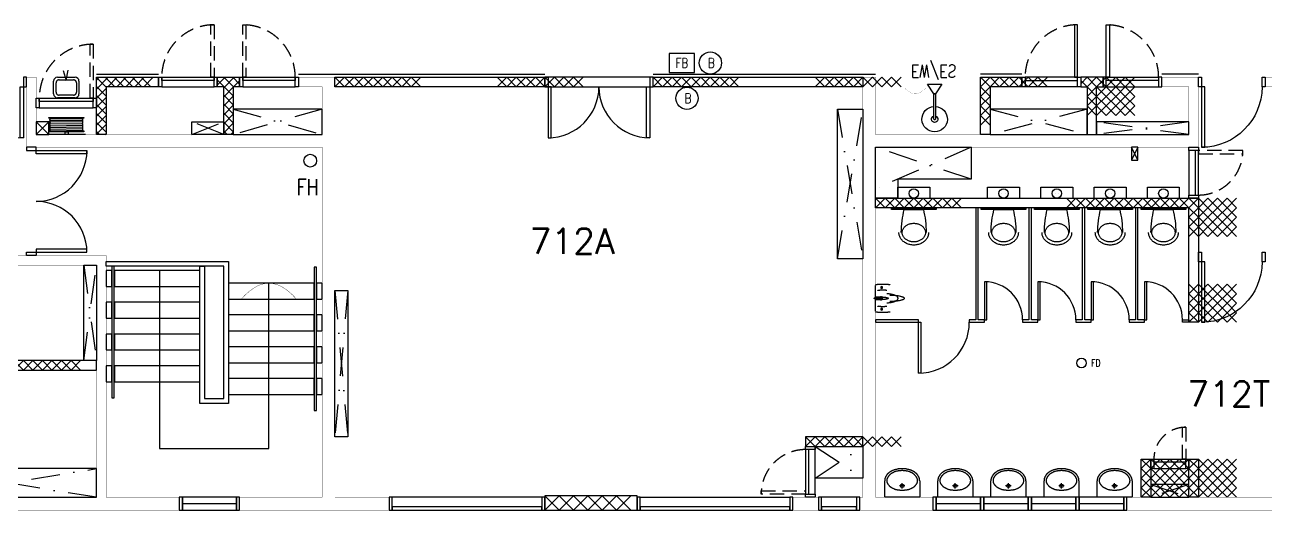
# Model space of a CAD drawing. Header units: millimetres. Extents: x -68474 to 336725, y -113450 to 40976.
# Drawn here: x 131623 to 151125, y -49552 to -41925 of the extents above; entities that cross this region are included whole.
import ezdxf

# ---------------------------------------------------------------- set-up
doc = ezdxf.new("R2010")
doc.units = ezdxf.units.MM
doc.header["$LTSCALE"] = 900
for name, pattern in [('s5152a$0$DASHDOT', [1, 0.5, -0.25, 0, -0.25]), ('s5152a$0$DOT', [0.25, 0, -0.25]), ('s5152a$0$HIDDEN', [0.375, 0.25, -0.125])]:
    doc.linetypes.add(name, pattern=pattern)
for name, color, linetype in [('s5152a$0$11', 7, 'Continuous'), ('s5152a$0$22', 7, 'Continuous'), ('s5152a$0$23', 7, 'Continuous'), ('s5152a$0$25', 7, 'Continuous'), ('s5152a$0$30', 7, 'Continuous'), ('s5152a$0$45', 7, 'Continuous'), ('s5152a$0$48', 2, 'Continuous'), ('s5152a$0$49', 7, 'Continuous'), ('s5152a$0$56', 7, 'Continuous'), ('s5152a$0$ROOM-NO', 4, 'Continuous')]:
    doc.layers.add(name, color=color, linetype=linetype)
doc.styles.add('s5152a$0$STANDARD', font='SIMPLEX')

# ---------------------------------------------------------------- blocks, each defined once
blk = doc.blocks.new('s5152a$0$D1700B')
at = {"layer": 's5152a$0$30', "color": 14, "linetype": 'Continuous'}
for points in [[(0, 0), (0.05, 0), (0.05, 0.95), (0.1, 0.95), (0.1, 0.15), (0, 0.15), (0, 0)], [(1.7, 0), (1.65, 0), (1.65, 0.95), (1.6, 0.95), (1.6, 0.15), (1.7, 0.15), (1.7, 0)]]:
    blk.add_lwpolyline(points, dxfattribs=at)
for centre, start, end in [((0.05, 0.15), 0, 90), ((1.650003, 0.15), 90, 180)]:
    blk.add_arc(centre, 0.800001, start, end, dxfattribs=at)
blk = doc.blocks.new('s5152a$0$D1050B')
at = {"layer": 's5152a$0$30', "color": 14, "linetype": 'Continuous'}
blk.add_lwpolyline([(0.05, 0.15), (0.05, 1.1), (0.1, 1.1), (0.1, 0.15), (0, 0.15), (0, 0), (0.05, 0), (0.05, 0.15)], dxfattribs=at)
blk.add_lwpolyline([(1, 0), (1.05, 0), (1.05, 0.15), (1, 0.15)], close=True, dxfattribs=at)
blk.add_arc((0.05, 0.15), 0.95, 0, 90, dxfattribs=at)
blk = doc.blocks.new('s5152a$0$HAT15')
at = {"layer": 's5152a$0$22', "color": 10, "linetype": 'Continuous'}
for points in [[(0, 0.15), (0.15, 0), (0.3, 0.15), (0.45, 0), (0.6, 0.15), (0.75, 0)], [(0, 0), (0.15, 0.15), (0.3, 0), (0.45, 0.15), (0.6, 0), (0.75, 0.15)]]:
    blk.add_lwpolyline(points, dxfattribs=at)
blk = doc.blocks.new('s5152a$0$ARROW')
at = {"layer": 's5152a$0$25', "color": 10, "linetype": 'Continuous', "const_width": 0.005}
blk.add_lwpolyline([(-0.433, 0.25, 0.071801), (-0.238084, 0.077755, 0.141961), (0, 0, 0.141961), (0.238084, 0.077755, 0.071801), (0.433, 0.25)], format="xyb", dxfattribs=at)
blk = doc.blocks.new('s5152a$0$55AAD')
at = {"layer": 's5152a$0$49', "color": 2, "linetype": 'Continuous'}
for p, q in [((-0.3501, 0.0251), (-0.5001, 0.0251)), ((-0.5001, 0.0251), (-0.2001, 0.0251)), ((-0.5001, 0.0251), (-0.2001, 0.0251)), ((-0.6, -0.15), (-0.1, -0.15)), ((-0.6, -0.15), (-0.6, -0.325)), ((-0.1, -0.325), (-0.1, -0.15)), ((-0.6, -0.325), (-0.1, -0.325))]:
    blk.add_line(p, q, dxfattribs=at)
at = {"layer": 's5152a$0$49', "color": 2, "linetype": 's5152a$0$DOT'}
for p, q in [((-0.375, -0.225), (-0.375, 0)), ((-0.325, -0.225), (-0.325, 0))]:
    blk.add_line(p, q, dxfattribs=at)
at = {"layer": 's5152a$0$49', "color": 2, "linetype": 'Continuous'}
for points in [[(-0.1169, 0.390001, 0.038902), (-0.118923, 0.415681, 0.038109), (-0.124843, 0.440755, 0.037587), (-0.134757, 0.465249, 0.035627), (-0.14813, 0.488051, 0.034853), (-0.165282, 0.5096, 0.032579), (-0.185174, 0.528665, 0.031843), (-0.208348, 0.545732, 0.029932), (-0.23345, 0.559829, 0.029397), (-0.260994, 0.571239, 0.028181), (-0.28967, 0.579419, 0.027906), (-0.319649, 0.584428, 0.027494), (-0.350001, 0.586101, 0.027494), (-0.380352, 0.584428, 0.027906), (-0.410331, 0.579419, 0.028181), (-0.439007, 0.571239, 0.029397), (-0.466551, 0.559829, 0.029932), (-0.491654, 0.545732, 0.031843), (-0.514827, 0.528665, 0.032579), (-0.534719, 0.5096, 0.034853), (-0.551871, 0.488051, 0.035627), (-0.565244, 0.465249, 0.037587), (-0.575158, 0.440755, 0.038109), (-0.581078, 0.415681, 0.038902), (-0.583101, 0.390001)], [(-0.1669, 0.390001, 0.041026), (-0.168495, 0.409157, 0.03988), (-0.173139, 0.427814, 0.03913), (-0.180956, 0.446116, 0.036397), (-0.191431, 0.463051, 0.035345), (-0.204954, 0.479158, 0.032343), (-0.220529, 0.493309, 0.0314), (-0.238786, 0.506059, 0.029006), (-0.25845, 0.516527, 0.028353), (-0.280126, 0.525042, 0.026886), (-0.302611, 0.531123, 0.026561), (-0.326174, 0.534857, 0.026073), (-0.350001, 0.536101, 0.026073), (-0.373827, 0.534857, 0.026561), (-0.39739, 0.531123, 0.026886), (-0.419875, 0.525042, 0.028353), (-0.441551, 0.516527, 0.029006), (-0.461215, 0.506059, 0.0314), (-0.479472, 0.493309, 0.032343), (-0.495047, 0.479158, 0.035345), (-0.50857, 0.463051, 0.036397), (-0.519045, 0.446116, 0.03913), (-0.526862, 0.427814, 0.03988), (-0.531506, 0.409157, 0.041026), (-0.533101, 0.390001)], [(-0.533101, 0.390001, 0.041026), (-0.531506, 0.370845, 0.03988), (-0.526862, 0.352187, 0.03913), (-0.519045, 0.333885, 0.036397), (-0.50857, 0.316951, 0.035345), (-0.495047, 0.300843, 0.032343), (-0.479472, 0.286692, 0.0314), (-0.461215, 0.273942, 0.029006), (-0.441551, 0.263474, 0.028353), (-0.419875, 0.254959, 0.026886), (-0.39739, 0.248879, 0.026561), (-0.373827, 0.245144, 0.026073), (-0.350001, 0.2439, 0.026073), (-0.326174, 0.245144, 0.026561), (-0.302611, 0.248879, 0.026886), (-0.280126, 0.254959, 0.028353), (-0.25845, 0.263474, 0.029006), (-0.238786, 0.273942, 0.0314), (-0.220529, 0.286692, 0.032343), (-0.204954, 0.300843, 0.035345), (-0.191431, 0.316951, 0.036397), (-0.180956, 0.333885, 0.03913), (-0.173139, 0.352187, 0.03988), (-0.168495, 0.370845, 0.041026), (-0.1669, 0.390001)]]:
    blk.add_lwpolyline(points, format="xyb", dxfattribs=at)
blk.add_lwpolyline([(-0.7, 0), (0, 0), (0, 0.025), (-0.7, 0.025), (-0.7001, 0.0001)], dxfattribs=at)
at = {"layer": 's5152a$0$49', "color": 2, "linetype": 's5152a$0$DOT'}
blk.add_circle((-0.350001, -0.225), 0.025, dxfattribs=at)
at = {"layer": 's5152a$0$49', "color": 2, "linetype": 'Continuous'}
for centre, start, end in [((1.185185, 0.422852), 181.087628, 193.279622), ((-1.885187, 0.422852), 346.720383, 358.912378)]:
    blk.add_arc(centre, 1.731561, start, end, dxfattribs=at)
blk = doc.blocks.new('s5152a$0$SWHB')
at = {"layer": 's5152a$0$49', "color": 2, "linetype": 'Continuous'}
for p, q in [((0.025, 0.4), (0.025, 0)), ((0.07, 0.2), (0.14, 0.2)), ((0.105, 0.37), (0.135, 0.37)), ((0.105, 0.165), (0.105, 0.235)), ((0.12, 0.385), (0.12, 0.355)), ((0.135, 0.03), (0.105, 0.03)), ((0.12, 0.045), (0.12, 0.015))]:
    blk.add_line(p, q, dxfattribs=at)
for points in [[(0.25, 0.413729, 0.099389), (0.246676, 0.415538, 0.020579), (0.242932, 0.41655, 0.019083), (0.235844, 0.418024, 0.009327), (0.228678, 0.419094, 0.008163), (0.218459, 0.42028, 0.005426), (0.208211, 0.421189, 0.004951), (0.195575, 0.422052, 0.003907), (0.182925, 0.422692, 0.003707), (0.168737, 0.423195, 0.00331), (0.154543, 0.4235, 0.003249), (0.139772, 0.423625, 0.003224), (0.125, 0.423559, 0.003268), (0.110652, 0.42331, 0.003598), (0.096309, 0.422864, 0.003771), (0.083361, 0.422273, 0.004679), (0.070425, 0.421463, 0.005094), (0.059755, 0.42059, 0.007423), (0.049112, 0.419451, 0.008434), (0.041434, 0.418396, 0.016175), (0.033822, 0.416966, 0.018015), (0.029563, 0.415922, 0.070243), (0.025598, 0.414176, 0.179913), (0.02471, 0.412769, 0.268919), (0.025, 0.411272)], [(0.075, 0.2125, 0.005438), (0.065292, 0.212396, 0.005719), (0.055589, 0.212074, 0.005905), (0.046536, 0.211566, 0.00692), (0.0375, 0.210826, 0.007399), (0.029716, 0.209967, 0.009905), (0.021967, 0.208839, 0.011032), (0.015969, 0.207717, 0.017937), (0.010048, 0.20625, 0.020879), (0.006189, 0.204996, 0.047975), (0.002556, 0.203236, 0.068124), (0.00084, 0.201861, 0.186356), (0, 0.2, 0.186356), (0.00084, 0.19814, 0.068124), (0.002556, 0.196765, 0.047975), (0.006189, 0.195004, 0.020879), (0.010048, 0.19375, 0.017937), (0.015969, 0.192284, 0.011032), (0.021967, 0.191161, 0.009905), (0.029716, 0.190034, 0.007399), (0.0375, 0.189175, 0.00692), (0.046536, 0.188435, 0.005905), (0.055589, 0.187926, 0.005719), (0.065292, 0.187605, 0.005438), (0.075, 0.1875)], [(0.025, 0.175, 0.004078), (0.050886, 0.17521, 0.004292), (0.076764, 0.175852, 0.004433), (0.100894, 0.176868, 0.005207), (0.125, 0.17835, 0.005573), (0.145738, 0.180065, 0.007505), (0.166422, 0.182323, 0.00837), (0.182374, 0.184559, 0.013844), (0.198205, 0.1875, 0.016014), (0.208381, 0.189964, 0.039812), (0.218186, 0.19353, 0.055445), (0.222657, 0.196087, 0.233017), (0.225, 0.2, 0.233017), (0.222657, 0.203914, 0.055445), (0.218186, 0.206471, 0.039812), (0.208381, 0.210036, 0.016014), (0.198205, 0.2125, 0.013844), (0.182374, 0.215442, 0.00837), (0.166422, 0.217678, 0.007505), (0.145738, 0.219935, 0.005573), (0.125, 0.221651, 0.005207), (0.100894, 0.223132, 0.004433), (0.076764, 0.224149, 0.004292), (0.050886, 0.224791, 0.004078), (0.025, 0.225)], [(0.2, 0.329225, 0.006402), (0.192472, 0.329918, 0.004385), (0.18493, 0.330448, 0.004026), (0.175781, 0.33094, 0.003243), (0.166627, 0.331299, 0.003094), (0.156484, 0.33157, 0.002809), (0.146339, 0.331722, 0.002771), (0.135894, 0.331762, 0.002793), (0.125449, 0.331686, 0.002845), (0.115413, 0.331501, 0.003188), (0.10538, 0.331194, 0.00336), (0.096437, 0.330806, 0.004261), (0.0875, 0.330281, 0.004671), (0.080256, 0.329729, 0.007043), (0.073028, 0.329008, 0.008047), (0.067968, 0.328359, 0.016609), (0.062949, 0.327461, 0.017138), (0.06033, 0.326865, 0.092607), (0.057951, 0.325747, 0.297366), (0.057783, 0.324838, 0.184769), (0.058374, 0.323982, 0.063782), (0.0612, 0.322911, 0.015332), (0.064189, 0.322287, 0.014045), (0.069577, 0.321416, 0.007274), (0.075, 0.320776)], [(0.2, 0.125, 0.013988), (0.222684, 0.125631, 0.014591), (0.245294, 0.127556, 0.014992), (0.266519, 0.130626, 0.01706), (0.2875, 0.135048, 0.018032), (0.305868, 0.140275, 0.02254), (0.323744, 0.146967, 0.024565), (0.338112, 0.153929, 0.033825), (0.351555, 0.1625, 0.038083), (0.361154, 0.170753, 0.055183), (0.369038, 0.180589, 0.062682), (0.373365, 0.189909, 0.076588), (0.375001, 0.2, 0.076588), (0.373365, 0.210092, 0.062682), (0.369038, 0.219412, 0.055183), (0.361154, 0.229248, 0.038083), (0.351555, 0.2375, 0.033825), (0.338112, 0.246072, 0.024565), (0.323744, 0.253033, 0.02254), (0.305868, 0.259726, 0.018032), (0.2875, 0.264952, 0.01706), (0.266519, 0.269374, 0.014992), (0.245294, 0.272445, 0.014591), (0.222684, 0.27437, 0.013988), (0.2, 0.275)], [(0.25, 0.15, 0.007251), (0.27913, 0.150419, 0.007617), (0.308235, 0.151704, 0.00786), (0.335411, 0.15374, 0.009172), (0.362501, 0.156699, 0.009791), (0.385893, 0.160142, 0.012973), (0.4091, 0.164645, 0.014411), (0.427178, 0.169161, 0.022771), (0.444856, 0.175, 0.026586), (0.456617, 0.18014, 0.054634), (0.467334, 0.187059, 0.074244), (0.472615, 0.19285, 0.144765), (0.475001, 0.2, 0.144765), (0.472615, 0.207151, 0.074244), (0.467334, 0.212941, 0.054634), (0.456617, 0.219861, 0.026586), (0.444856, 0.225, 0.022771), (0.427178, 0.23084, 0.014411), (0.4091, 0.235356, 0.012973), (0.385893, 0.239859, 0.009791), (0.362501, 0.243302, 0.009172), (0.335411, 0.246261, 0.00786), (0.308235, 0.248297, 0.007617), (0.27913, 0.249581, 0.007251), (0.25, 0.25)], [(0.075, 0.079225, 0.007274), (0.069577, 0.078584, 0.014045), (0.064189, 0.077714, 0.015332), (0.0612, 0.07709, 0.063782), (0.058374, 0.076018, 0.184769), (0.057783, 0.075163, 0.297366), (0.057951, 0.074253, 0.092607), (0.06033, 0.073136, 0.017138), (0.062949, 0.072539, 0.016609), (0.067968, 0.071642, 0.008047), (0.073028, 0.070993, 0.007043), (0.080256, 0.070272, 0.004671), (0.0875, 0.06972, 0.004261), (0.096437, 0.069195, 0.00336), (0.10538, 0.068806, 0.003188), (0.115413, 0.0685, 0.002845), (0.125449, 0.068315, 0.002793), (0.135894, 0.068239, 0.002771), (0.146339, 0.068279, 0.002809), (0.156484, 0.06843, 0.003094), (0.166627, 0.068701, 0.003243), (0.175781, 0.069061, 0.004026), (0.18493, 0.069553, 0.004385), (0.192472, 0.070083, 0.006402), (0.2, 0.070776)], [(0.025, -0.011271, 0.268919), (0.02471, -0.012768, 0.179913), (0.025598, -0.014175, 0.070243), (0.029563, -0.015921, 0.018015), (0.033822, -0.016965, 0.016175), (0.041434, -0.018396, 0.008434), (0.049112, -0.019451, 0.007423), (0.059755, -0.02059, 0.005094), (0.070425, -0.021462, 0.004679), (0.083361, -0.022272, 0.003771), (0.096309, -0.022863, 0.003598), (0.110652, -0.023309, 0.003268), (0.125, -0.023558, 0.003224), (0.139772, -0.023624, 0.003249), (0.154543, -0.023499, 0.00331), (0.168737, -0.023195, 0.003707), (0.182925, -0.022691, 0.003907), (0.195575, -0.022052, 0.004951), (0.208211, -0.021188, 0.005426), (0.218459, -0.02028, 0.008163), (0.228678, -0.019093, 0.009327), (0.235844, -0.018023, 0.019083), (0.242932, -0.016549, 0.020579), (0.246676, -0.015537, 0.099389), (0.25, -0.013729)]]:
    blk.add_lwpolyline(points, format="xyb", dxfattribs=at)
for centre, radius in [((0.105, 0.2), 0.025), ((0.12, 0.370001), 0.015), ((0.12, 0.03), 0.015)]:
    blk.add_circle(centre, radius, dxfattribs=at)
blk = doc.blocks.new('s5152a$0$WHB')
at = {"layer": 's5152a$0$49', "color": 2, "linetype": 'Continuous'}
for p, q in [((-0.319, -0.18), (-0.231, -0.18)), ((-0.275, -0.1358), (-0.275, -0.224))]:
    blk.add_line(p, q, dxfattribs=at)
blk.add_lwpolyline([(-0.5499, -0.257), (-0.5499, 0), (0, 0), (0, -0.257)], dxfattribs=at)
for points in [[(-0.2749, -0.1127, 0.004239), (-0.289204, -0.113251, 0.002651), (-0.3035, -0.114, 0.003533), (-0.31721, -0.114869, 0.006003), (-0.3309, -0.116, 0.015073), (-0.34193, -0.117427, 0.005128), (-0.3529, -0.1193, 0.012086), (-0.365606, -0.121897, 0.007915), (-0.3782, -0.125, 0.017555), (-0.394382, -0.129857, 0.016389), (-0.4102, -0.1358, 0.012678), (-0.421941, -0.140931, 0.028606), (-0.4332, -0.147, 0.005075), (-0.441524, -0.152288, 0.008504), (-0.4497, -0.1578, 0.002696), (-0.457488, -0.163282, 0.012777), (-0.4651, -0.169, 0.01603), (-0.471331, -0.174302, 0.016779), (-0.4772, -0.18, 0.006146), (-0.482301, -0.18541, 0.012077), (-0.4872, -0.191, 0.004888), (-0.491647, -0.196462, 0.003638), (-0.496, -0.202, 0.008947), (-0.499981, -0.207341, 0.006073), (-0.5038, -0.2128, 0.039408), (-0.506807, -0.218138, 0.017301), (-0.5092, -0.2238, 0.017623), (-0.513063, -0.234644, 0.033372), (-0.5158, -0.2458, 0.018563), (-0.516526, -0.251381, 0.012968), (-0.5169, -0.257, 0.012131), (-0.517005, -0.262402, 0.016663), (-0.5168, -0.2678, 0.029632), (-0.515325, -0.278934, 0.031912), (-0.5125, -0.2898, 0.01542), (-0.510432, -0.295474, 0.017108), (-0.508, -0.301, 0.002382), (-0.505364, -0.306433, 0.00952), (-0.5026, -0.3118, 0.009627), (-0.499383, -0.317448, 0.005168), (-0.496, -0.323, 0.013642), (-0.4923, -0.328605, 0.013648), (-0.4883, -0.334, 0.020386), (-0.483532, -0.339563, 0.012995), (-0.4784, -0.3448, 0.006177), (-0.472406, -0.350518, 0.012992), (-0.4662, -0.356, 0.001911), (-0.459656, -0.361407, -0.00085), (-0.4531, -0.3668, -0.002763), (-0.446549, -0.372299, 0.002623), (-0.44, -0.3778, 0.05247), (-0.430413, -0.38396, 0.00623), (-0.4201, -0.389, 0.021349), (-0.40648, -0.394932, 0.010161), (-0.3925, -0.4, 0.016064), (-0.372847, -0.406015, 0.009991), (-0.3529, -0.411, 0.017366), (-0.335986, -0.414265, 0.012989), (-0.3189, -0.4165, 0.01392), (-0.296931, -0.418207, 0.013692), (-0.2749, -0.4187, 0.012459), (-0.252921, -0.41804, 0.012166), (-0.231, -0.4163, 0.011998), (-0.213873, -0.414128, 0.016069), (-0.1969, -0.411, 0.011274), (-0.176834, -0.406224, 0.025447), (-0.1572, -0.4, 0.011112), (-0.144438, -0.394863, 0.017831), (-0.132, -0.389, 0.002905), (-0.121887, -0.383776, 0.025327), (-0.1121, -0.378, 0.00801), (-0.10424, -0.372551, 0.011565), (-0.0966, -0.3668, 0.003173), (-0.089937, -0.361475, 0.008314), (-0.0834, -0.356, 0.007853), (-0.077264, -0.350493, 0.007586), (-0.0713, -0.3448, 0.011579), (-0.066181, -0.339552, 0.019406), (-0.0614, -0.334, 0.014434), (-0.057382, -0.328617, 0.016024), (-0.0537, -0.323, 0.005126), (-0.050381, -0.31744, 0.007114), (-0.0472, -0.3118, 0.007738), (-0.044393, -0.306429, 0.002848), (-0.0417, -0.301, 0.021656), (-0.039297, -0.295482, 0.014757), (-0.0373, -0.2898, 0.027907), (-0.034472, -0.279028, 0.034296), (-0.033, -0.268, 0.016613), (-0.032856, -0.262501, 0.009533), (-0.033, -0.257, 0.010392), (-0.033345, -0.251385, 0.017332), (-0.034, -0.2458, 0.037977), (-0.036661, -0.234723, 0.020366), (-0.0406, -0.224, 0.016669), (-0.043134, -0.21826, 0.03136), (-0.0462, -0.2128, 0.006089), (-0.049858, -0.207335, 0.01105), (-0.0537, -0.202, 0.005719), (-0.05808, -0.196344, 0.006781), (-0.0626, -0.1908, 0.012108), (-0.067454, -0.185313, 0.005553), (-0.0725, -0.18, 0.016017), (-0.078354, -0.174343, 0.010389), (-0.0845, -0.169, 0.020034), (-0.092125, -0.163162, 0.010765), (-0.1001, -0.1578, 0.013175), (-0.109299, -0.15223, 0.005172), (-0.1187, -0.147, 0.012528), (-0.130085, -0.141168, 0.007684), (-0.1417, -0.1358, 0.017552), (-0.156402, -0.129848, 0.019466), (-0.1715, -0.125, 0.012068), (-0.184124, -0.121804, 0.015156), (-0.1969, -0.1193, 0.00473), (-0.20783, -0.117603, 0.008692), (-0.2188, -0.1162, 0.005092), (-0.232536, -0.114838, 0.0067), (-0.2463, -0.1138, 0.005974), (-0.260594, -0.113101, 0.004448), (-0.2749, -0.1127)], [(-0.5499, -0.257, -0.002263), (-0.549724, -0.267938, 0.036796), (-0.5488, -0.2788, 0.020421), (-0.546385, -0.289895, 0.014498), (-0.5432, -0.3008, 0.010932), (-0.539394, -0.312137, 0.038908), (-0.5345, -0.323, 0.008498), (-0.528085, -0.334012, 0.008482), (-0.5213, -0.3448, -0.000875), (-0.517665, -0.350522, 0.031206), (-0.5137, -0.356, 0.012082), (-0.508833, -0.361474, 0.003111), (-0.5038, -0.3668, 0.003418), (-0.498358, -0.372457, 0.006942), (-0.4928, -0.378, 0.02136), (-0.486346, -0.383668, 0.004577), (-0.4796, -0.389, 0.010329), (-0.472016, -0.394741, 0.020459), (-0.4641, -0.4, 0.011097), (-0.454214, -0.405612, 0.000222), (-0.4442, -0.411, 0.005265), (-0.433797, -0.416491, 0.003486), (-0.4233, -0.4218, 0.03693), (-0.407126, -0.428284, 0.017242), (-0.3903, -0.433, 0.00772), (-0.365676, -0.438744, 0.00623), (-0.3409, -0.4438, 0.007249), (-0.329931, -0.445752, 0.011082), (-0.3189, -0.4473, 0.017141), (-0.296937, -0.44907, 0.013335), (-0.2749, -0.4495, 0.011832), (-0.252918, -0.448864, 0.013868), (-0.231, -0.4471, 0.010346), (-0.219921, -0.445647, 0.007504), (-0.2089, -0.4438, 0.007334), (-0.183976, -0.438946, 0.014721), (-0.1593, -0.433, 0.021098), (-0.143742, -0.427981, 0.016671), (-0.1286, -0.4218, 0.002597), (-0.116958, -0.416588, 0.013831), (-0.1055, -0.411, 0.006107), (-0.095486, -0.405597, 0.013889), (-0.0857, -0.3998, 0.009703), (-0.077806, -0.394602, 0.01659), (-0.0702, -0.389, 0.007376), (-0.063502, -0.383568, 0.018682), (-0.0571, -0.3778, 0.004037), (-0.051612, -0.372338, 0.002917), (-0.0462, -0.3668, 0.003488), (-0.041091, -0.361454, 0.007308), (-0.0361, -0.356, 0.034111), (-0.032062, -0.350644, 0.001258), (-0.0284, -0.345, 0.012547), (-0.021568, -0.33404, 0.008451), (-0.0152, -0.3228, 0.032813), (-0.01028, -0.312022, 0.01499), (-0.0064, -0.3008, 0.017513), (-0.003328, -0.2899, 0.020828), (-0.0011, -0.2788, 0.031844), (-0.000225, -0.267931, -0.001864), (0, -0.257)]]:
    blk.add_lwpolyline(points, format="xyb", dxfattribs=at)
blk.add_circle((-0.274895, -0.179899), 0.0275, dxfattribs=at)
blk = doc.blocks.new('s5152a$0$HR')
at = {"layer": 's5152a$0$56', "color": 1, "linetype": 's5152a$0$HIDDEN'}
for p, q in [((-0.3, 0), (0.3, 0)), ((0.249, -0.0595), (-0.2491, -0.0671)), ((0.249, -0.0863), (-0.2491, -0.0939)), ((0.249, -0.1131), (-0.2491, -0.1207)), ((0.249, -0.1399), (-0.2491, -0.1475)), ((0.249, -0.1667), (-0.2491, -0.1743)), ((-0.2491, -0.201), (0.249, -0.1934)), ((0.249, -0.2202), (-0.2491, -0.2278)), ((0.249, -0.247), (-0.2491, -0.2546))]:
    blk.add_line(p, q, dxfattribs=at)
for points in [[(-0.275, -0.0575), (-0.275, -0.045), (0.275, -0.045), (0.275, -0.0575)], [(0.02, -0.0001), (0.02, -0.045), (-0.03, -0.045), (-0.03, -0.0001)], [(0.275, -0.2575), (0.275, -0.27), (-0.275, -0.27), (-0.275, -0.2575)]]:
    blk.add_lwpolyline(points, close=True, dxfattribs=at)
for centre, start, end in [((-0.2491, -0.08055), 89.999978, 269.999972), ((-0.2491, -0.107336), 89.999978, 269.999972), ((-0.2491, -0.134122), 89.999978, 269.999972), ((-0.2491, -0.160907), 89.999978, 269.999972), ((-0.2491, -0.187693), 89.999978, 269.999972), ((0.249, -0.07295), 270.000028, 90.000022), ((0.249, -0.099736), 270.000028, 90.000022), ((0.249, -0.126522), 270.000028, 90.000022), ((0.249, -0.153307), 270.000028, 90.000022), ((0.249, -0.180093), 270.000028, 90.000022), ((0.249, -0.206879), 270.000028, 90.000022), ((-0.2491, -0.214479), 89.999978, 269.999972), ((-0.2491, -0.241265), 89.999978, 269.999972), ((0.249, -0.233665), 270.000028, 90.000022)]:
    blk.add_arc(centre, 0.013393, start, end, dxfattribs=at)
blk = doc.blocks.new('s5152a$0$H1350')
at = {"layer": 's5152a$0$48', "color": 1, "linetype": 'Continuous'}
for points in [[(0, 0), (0.15, 0.15), (0.3, 0), (0.45, 0.15), (0.6, 0), (0.75, 0.15), (0.9, 0), (1.05, 0.15), (1.2, 0), (1.35, 0.15)], [(0, 0.15), (0.15, 0), (0.3, 0.15), (0.45, 0), (0.6, 0.15), (0.75, 0), (0.9, 0.15), (1.05, 0), (1.2, 0.15), (1.35, 0)]]:
    blk.add_lwpolyline(points, dxfattribs=at)
blk = doc.blocks.new('s5152a$0$H600')
at = {"layer": 's5152a$0$22', "color": 10, "linetype": 'Continuous'}
for points in [[(0, 0), (0.15, 0.15), (0.3, 0), (0.45, 0.15), (0.6, 0)], [(0, 0.15), (0.15, 0), (0.3, 0.15), (0.45, 0), (0.6, 0.15)]]:
    blk.add_lwpolyline(points, dxfattribs=at)
blk = doc.blocks.new('s5152a$0$CSINK')
at = {"layer": 's5152a$0$49', "color": 2, "linetype": 'Continuous'}
for p, q in [((0, 0.075), (0, 0.325)), ((0.05, 0.1062), (0.05, 0.2938)), ((0.075, 0.4), (0.425, 0.4)), ((0.11, 0.35), (0.39, 0.35)), ((0.45, 0.2938), (0.45, 0.1062)), ((0.5, 0.325), (0.5, 0.075)), ((0.425, 0), (0.075, 0)), ((0.39, 0.05), (0.11, 0.05))]:
    blk.add_line(p, q, dxfattribs=at)
for points in [[(0.11, 0.350001, 0.03065), (0.102177, 0.349519, 0.030839), (0.094471, 0.348084, 0.030964), (0.08706, 0.345725, 0.031496), (0.08, 0.342465, 0.031724), (0.0735, 0.338393, 0.032492), (0.067574, 0.333525, 0.032773), (0.06242, 0.328016, 0.033593), (0.058039, 0.321876, 0.033855), (0.054579, 0.315296, 0.034491), (0.052045, 0.308309, 0.03465), (0.050517, 0.301101, 0.034891), (0.05, 0.29375)], [(0.450001, 0.29375, 0.034891), (0.449484, 0.301101, 0.03465), (0.447956, 0.308309, 0.034491), (0.445422, 0.315296, 0.033855), (0.441962, 0.321876, 0.033593), (0.437581, 0.328016, 0.032773), (0.432427, 0.333525, 0.032492), (0.426501, 0.338393, 0.031724), (0.420001, 0.342465, 0.031496), (0.412941, 0.345725, 0.030964), (0.40553, 0.348084, 0.030839), (0.397824, 0.349519, 0.03065), (0.390001, 0.350001)], [(0.05, 0.10625, 0.034891), (0.050517, 0.0989, 0.03465), (0.052045, 0.091692, 0.034491), (0.054579, 0.084704, 0.033855), (0.058039, 0.078125, 0.033593), (0.06242, 0.071985, 0.032773), (0.067574, 0.066475, 0.032492), (0.0735, 0.061608, 0.031724), (0.08, 0.057536, 0.031496), (0.08706, 0.054276, 0.030964), (0.094471, 0.051917, 0.030839), (0.102177, 0.050482, 0.03065), (0.11, 0.05)], [(0.390001, 0.05, 0.03065), (0.397824, 0.050482, 0.030839), (0.40553, 0.051917, 0.030964), (0.412941, 0.054276, 0.031496), (0.420001, 0.057536, 0.031724), (0.426501, 0.061608, 0.032492), (0.432427, 0.066475, 0.032773), (0.437581, 0.071985, 0.033593), (0.441962, 0.078125, 0.033855), (0.445422, 0.084704, 0.034491), (0.447956, 0.091692, 0.03465), (0.449484, 0.0989, 0.034891), (0.450001, 0.10625)]]:
    blk.add_lwpolyline(points, format="xyb", dxfattribs=at)
for centre, start, end in [((0.075, 0.325001), 90, 180), ((0.425001, 0.325001), 0, 90), ((0.075, 0.075), 180, 270), ((0.425001, 0.075), 270, 0)]:
    blk.add_arc(centre, 0.075, start, end, dxfattribs=at)
blk = doc.blocks.new('s5152a$0$FD')
at = {"layer": 's5152a$0$45', "color": 10, "linetype": 'Continuous'}
blk.add_circle((0, 0), 0.1, dxfattribs=at)
at = {"layer": 's5152a$0$45', "color": 10, "linetype": 'Continuous', "style": 's5152a$0$STANDARD', "width": 0.8}
blk.add_text('FD', height=0.15, dxfattribs=at).set_placement((0.2, -0.075))
blk = doc.blocks.new('s5152a$0$H900')
at = {"layer": 's5152a$0$22', "color": 1, "linetype": 'Continuous'}
for points in [[(0, 0), (0.15, 0.15), (0.3, 0), (0.45, 0.15), (0.6, 0), (0.75, 0.15), (0.9, 0)], [(0, 0.15), (0.15, 0), (0.3, 0.15), (0.45, 0), (0.6, 0.15), (0.75, 0), (0.9, 0.15)]]:
    blk.add_lwpolyline(points, dxfattribs=at)
blk = doc.blocks.new('s5152a$0$BCF')
at = {"layer": 's5152a$0$56', "color": 1, "linetype": 'Continuous'}
blk.add_circle((0, 0), 0.175, dxfattribs=at)
at = {"layer": 's5152a$0$56', "color": 1, "linetype": 'Continuous', "style": 's5152a$0$STANDARD', "width": 0.8}
blk.add_text('B', height=0.15, dxfattribs=at).set_placement((-0.0397, -0.075))
blk = doc.blocks.new('s5152a$0$FBB')
at = {"layer": 's5152a$0$56', "color": 1, "linetype": 'Continuous'}
blk.add_lwpolyline([(0, 0), (0.4, 0), (0.4, 0.3), (0, 0.3)], close=True, dxfattribs=at)
blk.add_circle((0.649901, 0.1497), 0.175, dxfattribs=at)
at = {"layer": 's5152a$0$56', "color": 1, "linetype": 'Continuous', "style": 's5152a$0$STANDARD', "width": 0.8}
for s, p in [('FB', (0.1007, 0.0747)), ('B', (0.6102, 0.0747))]:
    blk.add_text(s, height=0.15, dxfattribs=at).set_placement(p)
blk = doc.blocks.new('s5152a$0$EW$ES')
at = {"layer": 's5152a$0$56', "color": 10, "linetype": 'Continuous'}
blk.add_lwpolyline([(-0.0125, 0), (-0.0125, -0.4), (0.0125, -0.4), (0.0125, 0)], dxfattribs=at)
blk.add_lwpolyline([(-0.0125, -0.4), (-0.1125, -0.55), (0.1125, -0.55), (0.0125, -0.4)], close=True, dxfattribs=at)
for radius, start, end in [(0.2, 273.58332, 266.41668), (0.05, 284.47751, 255.52249), (0.0125, 0, 180)]:
    blk.add_arc((0, 0), radius, start, end, dxfattribs=at)
at = {"layer": 's5152a$0$56', "color": 10, "linetype": 'Continuous', "style": 's5152a$0$STANDARD', "width": 0.8}
blk.add_text('EW/ES', height=0.2, dxfattribs=at).set_placement((-0.371, -0.854))

msp = doc.modelspace()

# ---------------------------------------------------------------- linework, layer by layer
at = {"layer": 's5152a$0$11', "color": 14, "linetype": 's5152a$0$DASHDOT'}
for p, q in [((136300, -43250), (134900, -43650)), ((134900, -43250), (136300, -43650)), ((144400, -43250), (144800, -45600)), ((144400, -45600), (144800, -43250)), ((146800, -43250), (148325, -43650)), ((148325, -43250), (146825, -43650)), ((149925, -43450), (148475, -43650)), ((149925, -43650), (148475, -43450)), ((146500, -44350), (145000, -43850)), ((146500, -43850), (145000, -44502.2)), ((132550, -45700), (132750, -47200)), ((132550, -47200), (132750, -45700)), ((136700.1, -46097.6), (136500, -48400)), ((136500, -46100), (136700, -48400)), ((144050, -48550), (144800, -49050)), ((144050, -49050), (144800, -48550)), ((129950, -49350), (132750, -48900)), ((132750, -49350), (129950, -48900)), ((149925, -49150), (149325, -49350)), ((149325, -49150), (149925, -49350))]:
    msp.add_line(p, q, dxfattribs=at)
at = {"layer": 's5152a$0$11', "color": 2, "linetype": 's5152a$0$DASHDOT'}
for p, q in [((132000, -43450), (131800, -43650)), ((131800, -43450), (132000, -43650)), ((134250, -43650), (134750, -43450)), ((134750, -43650), (134250, -43450)), ((149125, -43850), (149025, -44050)), ((149125, -44050), (149025, -43850))]:
    msp.add_line(p, q, dxfattribs=at)
at = {"layer": 's5152a$0$11', "color": 3, "linetype": 'Continuous', "const_width": 5}
for points in [[(137350, -49350), (136500, -49350), (136500, -42750), (135925, -42750), (135925, -42900), (136300, -42900), (136300, -43650), (131800, -43650), (131800, -42750), (131650, -42750), (131650, -43850), (136300, -43850), (136300, -49350), (135000, -49350), (135000, -49550), (137350, -49550), (137350, -49350)], [(145900, -49550), (144750, -49550), (144750, -49350), (144800, -49350), (144800, -42750), (145000, -42750), (145000, -43650), (149925, -43650), (149925, -42900), (149500, -42900), (149500, -42750), (150075, -42750), (150075, -43850), (145000, -43850), (145000, -49350), (145900, -49350), (145900, -49550)], [(153000, -49350), (153000, -49550), (148950, -49550), (148950, -49350), (151500, -49350), (151500, -42900), (151125, -42900), (151125, -42750), (152525, -42750), (152525, -42900), (151700, -42900), (151700, -43650), (156200, -43650), (156200, -42750), (156350, -42750), (156350, -43850), (151700, -43850), (151700, -49350), (153000, -49350)]]:
    msp.add_lwpolyline(points, dxfattribs=at)
at = {"layer": 's5152a$0$11', "color": 14, "linetype": 'Continuous'}
for points in [[(132750, -42750), (133725, -42750), (133725, -42900), (132900, -42900), (132900, -43650), (132750, -43650)], [(135000, -42750), (135000, -42900), (134900, -42900), (134900, -43650), (134750, -43650), (134750, -42900), (134650, -42900), (134650, -42750)], [(136500, -42750), (139800, -42750), (139800, -42900), (136500, -42900)], [(141500, -42750), (144800, -42750), (144800, -42900), (141500, -42900)], [(145000, -44650), (150075, -44650), (150075, -46600), (149925, -46600), (149925, -44800), (145000, -44800)], [(143900, -48550), (144800, -48550), (144800, -48400), (143900, -48400)], [(149325, -49350), (149175, -49350), (149175, -48750), (149325, -48750)], [(150075, -49350), (149925, -49350), (149925, -48750), (150075, -48750)], [(139800, -49550), (141250, -49550), (141250, -49325), (139800, -49325)]]:
    msp.add_lwpolyline(points, close=True, dxfattribs=at)
at = {"layer": 's5152a$0$11', "color": 1, "linetype": 'Continuous'}
for points in [[(146800, -43650), (146650, -43650), (146650, -42900), (146650, -42900), (146650, -42750), (147300, -42750), (147300, -42900), (146800, -42900)], [(148325, -43650), (148475, -43650), (148475, -42900), (148575, -42900), (148575, -42750), (148225, -42750), (148225, -42900), (148325, -42900)], [(131150, -47350), (132750, -47350), (132750, -47200), (131450, -47200), (131450, -46625), (131300, -46625), (131300, -47200), (131150, -47200)]]:
    msp.add_lwpolyline(points, close=True, dxfattribs=at)
at = {"layer": 's5152a$0$11', "color": 2, "linetype": 'Continuous'}
for points in [[(134900, -43650), (136300, -43650), (136300, -43250), (134900, -43250)], [(144800, -45600), (144400, -45600), (144400, -43250), (144800, -43250)], [(146800, -43650), (148325, -43650), (148325, -43250), (146800, -43250)], [(131800, -43650), (132000, -43650), (132000, -43450), (131800, -43450)], [(134750, -43650), (134250, -43650), (134250, -43450), (134750, -43450)], [(148475, -43650), (149925, -43650), (149925, -43450), (148475, -43450)], [(145000, -43850), (146500, -43850), (146500, -44350), (145350, -44350), (145350, -44650), (145000, -44650)], [(149125, -43850), (149025, -43850), (149025, -44050), (149125, -44050)], [(132750, -47200), (132550, -47200), (132550, -45700), (132750, -45700)], [(136700, -48400), (136500, -48400), (136500, -46100), (136700, -46100)], [(144050, -48550), (144800, -48550), (144800, -49050), (144050, -49050)], [(129950, -49350), (132750, -49350), (132750, -48900), (129950, -48900)], [(149325, -49350), (149925, -49350), (149925, -49150), (149325, -49150)]]:
    msp.add_lwpolyline(points, close=True, dxfattribs=at)
at = {"layer": 's5152a$0$11', "color": 3, "linetype": 'Continuous', "const_width": 5}
for points in [[(129750, -45550), (129950, -45550), (129950, -49350), (132750, -49350), (132750, -45700), (131300, -45700), (131300, -45550), (132900, -45550), (132900, -49350), (134050, -49350), (134050, -49550), (129750, -49550)], [(143700, -49350), (144100, -49350), (144100, -49550), (143700, -49550)]]:
    msp.add_lwpolyline(points, close=True, dxfattribs=at)
at = {"layer": 's5152a$0$22', "color": 1, "linetype": 'Continuous'}
for p, q in [((132750, -42934.8), (132934.8, -42750)), ((132750, -42793.4), (132793.4, -42750)), ((132750, -42753.2), (132900, -42903.2)), ((132750, -42894.6), (132900, -43044.6)), ((132888.3, -42750), (133038.3, -42900)), ((132926.2, -42900), (133076.2, -42750)), ((133029.7, -42750), (133179.7, -42900)), ((133067.6, -42900), (133217.6, -42750)), ((133171.1, -42750), (133321.1, -42900)), ((133209.1, -42900), (133359.1, -42750)), ((133312.5, -42750), (133462.5, -42900)), ((133350.5, -42900), (133500.5, -42750)), ((133453.9, -42750), (133603.9, -42900)), ((133491.9, -42900), (133641.9, -42750)), ((134650, -42874), (134774, -42750)), ((134650, -42788.6), (134900, -43038.6)), ((134750, -42915.4), (134915.4, -42750)), ((134752.8, -42750), (134902.8, -42900)), ((134894.3, -42750), (135000, -42855.7)), ((134906.8, -42900), (135000, -42806.8)), ((148225, -42850), (148325, -42750)), ((148225, -42800), (148325, -42900)), ((148475, -42750), (148575, -42850)), ((148475, -42900), (148575, -42800)), ((132750, -43076.2), (132900, -42926.2)), ((132750, -43036), (132900, -43186)), ((132750, -43217.6), (132900, -43067.6)), ((134750, -43056.8), (134900, -42906.8)), ((134750, -43030), (134900, -43180)), ((134750, -43198.2), (134900, -43048.2)), ((132750, -43177.4), (132900, -43327.4)), ((132750, -43359.1), (132900, -43209.1)), ((134750, -43171.4), (134900, -43321.4)), ((134750, -43339.6), (134900, -43189.6)), ((132750, -43318.8), (132900, -43468.8)), ((132750, -43500.5), (132900, -43350.5)), ((132750, -43460.3), (132900, -43610.3)), ((134750, -43312.8), (134900, -43462.8)), ((134750, -43481.1), (134900, -43331.1)), ((134750, -43454.3), (134900, -43604.3)), ((134750, -43622.5), (134900, -43472.5)), ((132750, -43641.9), (132900, -43491.9)), ((132750, -43601.7), (132798.3, -43650)), ((132883.3, -43650), (132900, -43633.3)), ((134750, -43595.7), (134804.3, -43650)), ((134863.9, -43650), (134900, -43613.9))]:
    msp.add_line(p, q, dxfattribs=at)
at = {"layer": 's5152a$0$23', "color": 8, "linetype": 'Continuous'}
for p, q in [((132750, -42700), (133725, -42700)), ((135925, -42700), (139800, -42700)), ((141500, -42700), (145000, -42700)), ((147300, -42700), (146650, -42700)), ((150075, -42700), (149500, -42700))]:
    msp.add_line(p, q, dxfattribs=at)
at = {"layer": 's5152a$0$23', "color": 10, "linetype": 'Continuous'}
for p, q in [((139750, -49350), (137400, -49350)), ((141300, -49350), (143650, -49350)), ((144700, -49350), (144150, -49350))]:
    msp.add_line(p, q, dxfattribs=at)
for points in [[(134050, -49550), (134100, -49550), (134100, -49350), (134050, -49350)], [(134100, -49445), (134950, -49445), (134950, -49350), (134100, -49350)], [(134100, -49550), (134950, -49550), (134950, -49455), (134100, -49455)], [(134950, -49550), (135000, -49550), (135000, -49350), (134950, -49350)], [(137350, -49550), (137400, -49550), (137400, -49350), (137350, -49350)], [(137400, -49550), (139750, -49550), (139750, -49500), (137400, -49500)], [(139750, -49550), (139800, -49550), (139800, -49350), (139750, -49350)], [(141250, -49550), (141300, -49550), (141300, -49350), (141250, -49350)], [(141300, -49550), (143650, -49550), (143650, -49500), (141300, -49500)], [(143650, -49550), (143700, -49550), (143700, -49350), (143650, -49350)], [(144100, -49550), (144150, -49550), (144150, -49350), (144100, -49350)], [(144150, -49550), (144700, -49550), (144700, -49500), (144150, -49500)], [(144700, -49550), (144750, -49550), (144750, -49350), (144700, -49350)], [(145900, -49550), (145950, -49550), (145950, -49350), (145900, -49350)], [(145950, -49445), (146650, -49445), (146650, -49350), (145950, -49350)], [(145950, -49550), (146650, -49550), (146650, -49455), (145950, -49455)], [(146650, -49550), (146700, -49550), (146700, -49350), (146650, -49350)], [(146700, -49445), (147400, -49445), (147400, -49350), (146700, -49350)], [(146700, -49550), (147400, -49550), (147400, -49455), (146700, -49455)], [(147400, -49550), (147450, -49550), (147450, -49350), (147400, -49350)], [(147450, -49445), (148150, -49445), (148150, -49350), (147450, -49350)], [(147450, -49550), (148150, -49550), (148150, -49455), (147450, -49455)], [(148150, -49550), (148200, -49550), (148200, -49350), (148150, -49350)], [(148200, -49445), (148900, -49445), (148900, -49350), (148200, -49350)], [(148200, -49550), (148900, -49550), (148900, -49455), (148200, -49455)], [(148900, -49550), (148950, -49550), (148950, -49350), (148900, -49350)]]:
    msp.add_lwpolyline(points, close=True, dxfattribs=at)
at = {"layer": 's5152a$0$25', "color": 10, "linetype": 'Continuous'}
for points in [[(132900, -45720), (132900, -45645), (134825.4, -45645), (134825.4, -47875), (134375.4, -47875), (134375.4, -45720), (134450.4, -45720), (134450.4, -47800), (134750.4, -47800), (134750.4, -45720)], [(132900.8, -46035), (132990.8, -46035), (132990.8, -45785), (132900.8, -45785)], [(132990.8, -47785), (133030, -47785), (133030, -45720), (132990.8, -45720)], [(133030.8, -46035), (134375.4, -46035), (134375.4, -45785), (133030.8, -45785)], [(136210, -45735), (136170, -45735), (136170, -47985), (136210, -47985)], [(134825.4, -46235), (136170, -46235), (136170, -45985), (134825.4, -45985)], [(136210, -46235), (136300, -46235), (136300, -45985), (136210, -45985)], [(132900.8, -46535), (132990.8, -46535), (132990.8, -46285), (132900.8, -46285)], [(133030.8, -46535), (134375.4, -46535), (134375.4, -46285), (133030.8, -46285)], [(134825.4, -46735), (136170, -46735), (136170, -46485), (134825.4, -46485)], [(136210, -46735), (136300, -46735), (136300, -46485), (136210, -46485)], [(132900.8, -47035), (132990.8, -47035), (132990.8, -46785), (132900.8, -46785)], [(133030.8, -47035), (134375.4, -47035), (134375.4, -46785), (133030.8, -46785)], [(134825.4, -47235), (136170, -47235), (136170, -46985), (134825.4, -46985)], [(136210, -47235), (136300, -47235), (136300, -46985), (136210, -46985)], [(132900.8, -47535), (132990.8, -47535), (132990.8, -47285), (132900.8, -47285)], [(133030.8, -47535), (134375.4, -47535), (134375.4, -47285), (133030.8, -47285)], [(134825.4, -47735), (136170, -47735), (136170, -47485), (134825.4, -47485)], [(136210, -47735), (136300, -47735), (136300, -47485), (136210, -47485)]]:
    msp.add_lwpolyline(points, close=True, dxfattribs=at)
msp.add_lwpolyline([(133740.6, -45785), (133740.6, -48585), (135460.2, -48585), (135460.2, -45985)], dxfattribs=at)
at = {"layer": 's5152a$0$30', "color": 4, "linetype": 'Continuous'}
for p, q in [((133775, -42900), (134600, -42900)), ((135050, -42900), (135875, -42900)), ((148175, -42900), (147350, -42900)), ((148625, -42900), (149450, -42900)), ((131850, -43230), (132700, -43230)), ((149925, -43900), (149925, -44600)), ((144050, -49300), (144050, -48600)), ((149375, -48900), (149875, -48900))]:
    msp.add_line(p, q, dxfattribs=at)
at = {"layer": 's5152a$0$30', "color": 14, "linetype": 'Continuous'}
msp.add_line((149925, -43900), (149925, -44600), dxfattribs=at)
at = {"layer": 's5152a$0$30', "color": 4, "linetype": 's5152a$0$HIDDEN'}
for points in [[(134600, -41925), (134600, -42750), (134550, -42750), (134550, -41925)], [(135050, -42750), (135050, -41925), (135100, -41925), (135100, -42750)], [(132700, -42230), (132700, -43080), (132650, -43080), (132650, -42230)], [(150075, -43900), (150075, -43950), (150775, -43950), (150775, -43900)], [(149875, -48250), (149875, -48750), (149825, -48750), (149825, -48250)], [(143200, -49300), (143200, -49250), (143900, -49250), (143900, -49300)]]:
    msp.add_lwpolyline(points, close=True, dxfattribs=at)
at = {"layer": 's5152a$0$30', "color": 4, "linetype": 'Continuous'}
for points in [[(148175, -42750), (148175, -41925), (148125, -41925), (148125, -42750)], [(148625, -42750), (148625, -41925), (148675, -41925), (148675, -42750)], [(133725, -42750), (133775, -42750), (133775, -42900), (133725, -42900)], [(133775, -42750), (134600, -42750), (134600, -42800), (133775, -42800)], [(134600, -42750), (134650, -42750), (134650, -42900), (134600, -42900)], [(135000, -42750), (135050, -42750), (135050, -42900), (135000, -42900)], [(135050, -42750), (135875, -42750), (135875, -42800), (135050, -42800)], [(135875, -42750), (135925, -42750), (135925, -42900), (135875, -42900)], [(147350, -42900), (147300, -42900), (147300, -42750), (147350, -42750)], [(148175, -42750), (147350, -42750), (147350, -42800), (148175, -42800)], [(148225, -42900), (148175, -42900), (148175, -42750), (148225, -42750)], [(148575, -42900), (148625, -42900), (148625, -42750), (148575, -42750)], [(148625, -42750), (149450, -42750), (149450, -42800), (148625, -42800)], [(149450, -42900), (149500, -42900), (149500, -42750), (149450, -42750)], [(131800, -43080), (131850, -43080), (131850, -43230), (131800, -43230)], [(131850, -43080), (132700, -43080), (132700, -43130), (131850, -43130)], [(132700, -43080), (132750, -43080), (132750, -43230), (132700, -43230)], [(150075, -43900), (149925, -43900), (149925, -43850), (150075, -43850)], [(150075, -43900), (150025, -43900), (150025, -44600), (150075, -44600)], [(150075, -44650), (149925, -44650), (149925, -44600), (150075, -44600)], [(143900, -48550), (144050, -48550), (144050, -48600), (143900, -48600)], [(143900, -49300), (143950, -49300), (143950, -48600), (143900, -48600)], [(149325, -48750), (149375, -48750), (149375, -48900), (149325, -48900)], [(149375, -48750), (149875, -48750), (149875, -48800), (149375, -48800)], [(149875, -48750), (149925, -48750), (149925, -48900), (149875, -48900)], [(143900, -49300), (144050, -49300), (144050, -49350), (143900, -49350)]]:
    msp.add_lwpolyline(points, close=True, dxfattribs=at)
at = {"layer": 's5152a$0$30', "color": 2, "linetype": 'Continuous'}
msp.add_lwpolyline([(139800, -42900), (141500, -42900), (141500, -42750), (139800, -42750)], close=True, dxfattribs=at)
at = {"layer": 's5152a$0$30', "color": 14, "linetype": 'Continuous'}
for points in [[(150075, -43900), (149925, -43900), (149925, -43850), (150075, -43850)], [(150075, -43900), (150025, -43900), (150025, -44600), (150075, -44600)], [(150075, -44650), (149925, -44650), (149925, -44600), (150075, -44600)]]:
    msp.add_lwpolyline(points, close=True, dxfattribs=at)
at = {"layer": 's5152a$0$30', "color": 4, "linetype": 's5152a$0$HIDDEN'}
for centre, radius, start, end in [((134600, -42750), 825, 90, 180), ((135050, -42750), 825, 0, 90), ((148175, -42750), 825, 90, 180), ((148625, -42750), 825, 0, 90), ((132700, -43080), 850, 90, 180), ((150075, -43900), 700, 270, 0), ((149875, -48750), 500, 90, 180), ((143900, -49300), 700, 90, 180)]:
    msp.add_arc(centre, radius, start, end, dxfattribs=at)
at = {"layer": 's5152a$0$49', "color": 2, "linetype": 'Continuous'}
for points in [[(132223.9, -42643.2), (132275, -42800), (132303.7, -42637.6)], [(146573, -44800), (146573, -46562), (146473, -46562), (146473, -46600), (146711, -46600), (146711, -46562), (146611, -46562), (146611, -44800)], [(147411, -44800), (147411, -46562), (147311, -46562), (147311, -46600), (147549, -46600), (147549, -46562), (147449, -46562), (147449, -44800)], [(148249, -44800), (148249, -46562), (148149, -46562), (148149, -46600), (148387, -46600), (148387, -46562), (148287, -46562), (148287, -44800)], [(149087, -44800), (149087, -46562), (148987, -46562), (148987, -46600), (149225, -46600), (149225, -46562), (149125, -46562), (149125, -44800)]]:
    msp.add_lwpolyline(points, dxfattribs=at)
for points in [[(146711, -46562), (146749, -46562), (146749, -45962), (146711, -45962)], [(147549, -46562), (147587, -46562), (147587, -45962), (147549, -45962)], [(148387, -46562), (148425, -46562), (148425, -45962), (148387, -45962)], [(149225, -46562), (149263, -46562), (149263, -45962), (149225, -45962)], [(145000, -46600), (145673, -46600), (145673, -46562), (145000, -46562)], [(145673, -46600), (145711, -46600), (145711, -47400), (145673, -47400)], [(149825, -46562), (149925, -46562), (149925, -46600), (149825, -46600)]]:
    msp.add_lwpolyline(points, close=True, dxfattribs=at)
for centre in [(145600.1, -44574.9), (147011, -44575), (147849, -44575), (148687, -44575), (149525, -44575)]:
    msp.add_circle(centre, 75, dxfattribs=at)
for centre, radius, start, end in [((146711, -46562), 600, 0, 90), ((147549, -46562), 600, 0, 90), ((148387, -46562), 600, 0, 90), ((149225, -46562), 600, 0, 90), ((145673, -46600), 800, 270, 0)]:
    msp.add_arc(centre, radius, start, end, dxfattribs=at)
at = {"layer": 's5152a$0$56', "color": 1, "linetype": 'Continuous'}
msp.add_circle((136111.4, -44059.9), 100, dxfattribs=at)

# ---------------------------------------------------------------- block references
at = {"zscale": 1000}
for name, p, xscale, yscale in [('s5152a$0$FBB', (141752.7, -42673.9), 999.9979999999999, 999.9979999999999), ('s5152a$0$EW$ES', (145928.3, -43407.8), 999.9979999999999, -999.9979999999999), ('s5152a$0$CSINK', (132075, -43070), 799.9970000000001, 799.9970000000001), ('s5152a$0$HAT15', (136500, -42900), 999.9979999999999, 999.9979999999999), ('s5152a$0$HAT15', (136650, -42900), 999.9979999999999, 999.9979999999999), ('s5152a$0$HAT15', (136800, -42900), 999.9979999999999, 999.9979999999999), ('s5152a$0$HAT15', (136950, -42900), 999.9979999999999, 999.9979999999999), ('s5152a$0$HAT15', (137100, -42900), 999.9979999999999, 999.9979999999999), ('s5152a$0$HAT15', (139050, -42900), 999.9979999999999, 999.9979999999999), ('s5152a$0$HAT15', (139200, -42900), 999.9979999999999, 999.9979999999999), ('s5152a$0$HAT15', (139350, -42900), 999.9979999999999, 999.9979999999999), ('s5152a$0$HAT15', (139500, -42900), 999.9979999999999, 999.9979999999999), ('s5152a$0$HAT15', (139650, -42900), 999.9979999999999, 999.9979999999999), ('s5152a$0$HAT15', (141500, -42900), 999.9979999999999, 999.9979999999999), ('s5152a$0$HAT15', (141650, -42900), 999.9979999999999, 999.9979999999999), ('s5152a$0$HAT15', (141800, -42900), 999.9979999999999, 999.9979999999999), ('s5152a$0$BCF', (142033.9, -43078.9), 999.9979999999999, 999.9979999999999), ('s5152a$0$HAT15', (141950, -42900), 999.9979999999999, 999.9979999999999), ('s5152a$0$HAT15', (142100, -42900), 999.9979999999999, 999.9979999999999), ('s5152a$0$HAT15', (144050, -42900), 999.9979999999999, 999.9979999999999), ('s5152a$0$HAT15', (144200, -42900), 999.9979999999999, 999.9979999999999), ('s5152a$0$HAT15', (144350, -42900), 999.9979999999999, 999.9979999999999), ('s5152a$0$HAT15', (144500, -42900), 999.9979999999999, 999.9979999999999), ('s5152a$0$HAT15', (144650, -42900), 999.9979999999999, 999.9979999999999), ('s5152a$0$HAT15', (146650, -42900), 999.9979999999999, 999.9979999999999), ('s5152a$0$HAT15', (146800, -42900), 999.9979999999999, 999.9979999999999), ('s5152a$0$HAT15', (146950, -42900), 999.9979999999999, 999.9979999999999), ('s5152a$0$HAT15', (148325, -42900), 999.9979999999999, 999.9979999999999), ('s5152a$0$HAT15', (148325, -43050), 999.9979999999999, 999.9979999999999), ('s5152a$0$D1050B', (150075, -42750), 999.9979999999999, -999.9979999999999), ('s5152a$0$ARROW', (145624.2, -43010.2), 399.998, 399.998), ('s5152a$0$HAT15', (148325, -43200), 999.9979999999999, 999.9979999999999), ('s5152a$0$HAT15', (148325, -43350), 999.9979999999999, 999.9979999999999), ('s5152a$0$HAT15', (145000, -44800), 999.9979999999999, 999.9979999999999), ('s5152a$0$HAT15', (145150, -44800), 999.9979999999999, 999.9979999999999), ('s5152a$0$55AAD', (145950.1, -44799.9), 999.9979999999999, -999.9979999999999), ('s5152a$0$HAT15', (145300, -44800), 999.9979999999999, 999.9979999999999), ('s5152a$0$HAT15', (145450, -44800), 999.9979999999999, 999.9979999999999), ('s5152a$0$HAT15', (145600, -44800), 999.9979999999999, 999.9979999999999), ('s5152a$0$55AAD', (147361, -44800), 999.9979999999999, -999.9979999999999), ('s5152a$0$55AAD', (148199, -44800), 999.9979999999999, -999.9979999999999), ('s5152a$0$HAT15', (148000, -44800), 999.9979999999999, 999.9979999999999), ('s5152a$0$HAT15', (148150, -44800), 999.9979999999999, 999.9979999999999), ('s5152a$0$HAT15', (148300, -44800), 999.9979999999999, 999.9979999999999), ('s5152a$0$55AAD', (149037, -44800), 999.9979999999999, -999.9979999999999), ('s5152a$0$HAT15', (148450, -44800), 999.9979999999999, 999.9979999999999), ('s5152a$0$HAT15', (148600, -44800), 999.9979999999999, 999.9979999999999), ('s5152a$0$55AAD', (149875, -44800), 999.9979999999999, -999.9979999999999), ('s5152a$0$HAT15', (149325, -44800), 999.9979999999999, 999.9979999999999), ('s5152a$0$HAT15', (149475, -44800), 999.9979999999999, 999.9979999999999), ('s5152a$0$HAT15', (149625, -44800), 999.9979999999999, 999.9979999999999), ('s5152a$0$HAT15', (149775, -44800), 999.9979999999999, 999.9979999999999), ('s5152a$0$HAT15', (149925, -44800), 999.9979999999999, 999.9979999999999), ('s5152a$0$HAT15', (149925, -44950), 999.9979999999999, 999.9979999999999), ('s5152a$0$HAT15', (149925, -45100), 999.9979999999999, 999.9979999999999), ('s5152a$0$HAT15', (149925, -45250), 999.9979999999999, 999.9979999999999), ('s5152a$0$D1050B', (150075, -45500), 999.9979999999999, -999.9979999999999), ('s5152a$0$SWHB', (144975, -46023), 999.9979999999999, -999.9979999999999), ('s5152a$0$HAT15', (149925, -46150), 999.9979999999999, 999.9979999999999), ('s5152a$0$HAT15', (149925, -46300), 999.9979999999999, 999.9979999999999), ('s5152a$0$HAT15', (149925, -46450), 999.9979999999999, 999.9979999999999), ('s5152a$0$HAT15', (149925, -46600), 999.9979999999999, 999.9979999999999), ('s5152a$0$FD', (148236.8, -47239.7), 749.999, 749.999), ('s5152a$0$H1350', (131150, -47350), 999.9979999999999, 999.9979999999999), ('s5152a$0$HAT15', (143900, -48550), 999.9979999999999, 999.9979999999999), ('s5152a$0$HAT15', (144050, -48550), 999.9979999999999, 999.9979999999999), ('s5152a$0$HAT15', (144200, -48550), 999.9979999999999, 999.9979999999999), ('s5152a$0$HAT15', (144350, -48550), 999.9979999999999, 999.9979999999999), ('s5152a$0$HAT15', (144500, -48550), 999.9979999999999, 999.9979999999999), ('s5152a$0$HAT15', (144650, -48550), 999.9979999999999, 999.9979999999999), ('s5152a$0$HAT15', (149175, -48900), 999.9979999999999, 999.9979999999999), ('s5152a$0$HAT15', (149925, -48900), 999.9979999999999, 999.9979999999999), ('s5152a$0$HAT15', (149175, -49050), 999.9979999999999, 999.9979999999999), ('s5152a$0$HAT15', (149925, -49050), 999.9979999999999, 999.9979999999999), ('s5152a$0$HAT15', (149175, -49200), 999.9979999999999, 999.9979999999999), ('s5152a$0$HAT15', (149925, -49200), 999.9979999999999, 999.9979999999999), ('s5152a$0$H900', (139800, -49550), 1499.997, 1499.997), ('s5152a$0$HAT15', (149175, -49350), 999.9979999999999, 999.9979999999999), ('s5152a$0$HAT15', (149925, -49350), 999.9979999999999, 999.9979999999999)]:
    msp.add_blockref(name, p, dxfattribs=dict(at, xscale=xscale, yscale=yscale))
at = {"xscale": 999.9979999999999, "yscale": 999.9979999999999, "zscale": 1000}
for name, p, rotation in [('s5152a$0$D1700B', (131650, -42750), 180), ('s5152a$0$D1700B', (141500, -42750), 180), ('s5152a$0$H600', (146650, -42900), 270), ('s5152a$0$HR', (132275, -43650), 180), ('s5152a$0$D1700B', (131650, -43850), 270), ('s5152a$0$ARROW', (135460.2, -45985), 180), ('s5152a$0$WHB', (145142.6, -49349.9), 180), ('s5152a$0$WHB', (145977.6, -49349.9), 180), ('s5152a$0$WHB', (146812.6, -49349.9), 180), ('s5152a$0$WHB', (147647.6, -49349.9), 180), ('s5152a$0$WHB', (148482.6, -49349.9), 180)]:
    msp.add_blockref(name, p, dxfattribs=dict(at, rotation=rotation))

# ---------------------------------------------------------------- texts
at = {"layer": 's5152a$0$56', "color": 1, "linetype": 'Continuous', "style": 's5152a$0$STANDARD', "width": 0.8}
msp.add_text('FH', height=250, dxfattribs=at).set_placement((135899.1, -44600.6))
at = {"layer": 's5152a$0$ROOM-NO', "style": 's5152a$0$STANDARD'}
for s, p in [('712A', (139558.07099, -45524.35181)), ('712T', (149900.72333, -47924.67083))]:
    msp.add_text(s, height=400, dxfattribs=at).set_placement(p)

doc.saveas('drawing.dxf')
